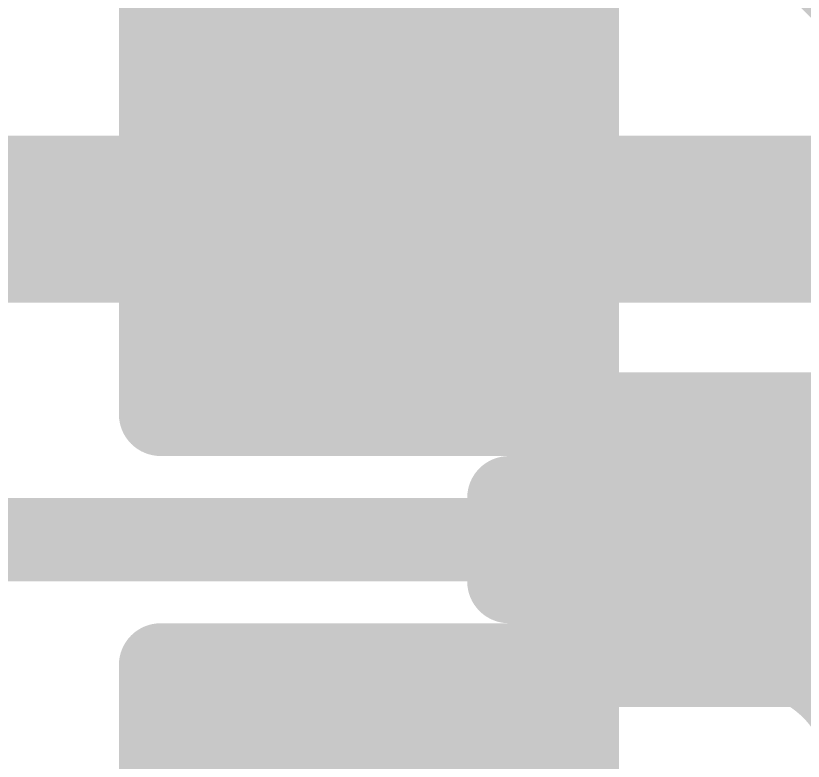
# Model space of a CAD drawing. Header units: inches. Extents: x -0.1 to 94.8, y -0.8 to 67.1.
# Drawn here: x 51.39 to 52.803, y 54.152 to 55.49 of the extents above; entities that cross this region are included whole.
import ezdxf

# ---------------------------------------------------------------- set-up
doc = ezdxf.new("R2010")
doc.units = ezdxf.units.IN
for name, color, linetype in [('Assembly Notes', 56, 'Continuous'), ('Board Layer Stack Bottom Overlay', 54, 'Continuous'), ('Board Layer Stack Bottom Solder', 6, 'Continuous'), ('Bottom Layer', 5, 'Continuous'), ('Bottom Paste', 16, 'Continuous'), ('Layer 2', 16, 'Continuous')]:
    doc.layers.add(name, color=color, linetype=linetype)
doc.styles.add('GOST type B', font='', dxfattribs={"height": 0.2})
doc.styles.get('GOST type B').set_extended_font_data('GOST type B')

# ---------------------------------------------------------------- blocks, each defined once
blk = doc.blocks.new('0402R_B_70')
at = {"layer": 'Board Layer Stack Bottom Solder'}
blk.add_hatch(color=6, dxfattribs=at).paths.add_polyline_path([(-0.1779, 0.4066), (-0.1779, -0.4066), (-1.0161, -0.4066), (-1.0161, 0.4066)])
at = {"layer": 'Bottom Layer'}
blk.add_hatch(color=5, dxfattribs=at).paths.add_polyline_path([(-0.2795, 0.305), (-0.2795, -0.305), (-0.9145, -0.305), (-0.9145, 0.305)])
at = {"layer": 'Bottom Paste'}
blk.add_hatch(color=16, dxfattribs=at).paths.add_polyline_path([(-0.2795, 0.305), (-0.2795, -0.305), (-0.9145, -0.305), (-0.9145, 0.305)])
at = {"layer": 'Assembly Notes'}
for points in [[(-1, -0.4, 0.15, 0.15, 0), (-1, 0.4, 0.15, 0.15, 0)], [(-1, -0.4, 0.15, 0.15, 0), (1, -0.4, 0.15, 0.15, 0)]]:
    blk.add_lwpolyline(points, format="xyseb", dxfattribs=at)
blk.add_lwpolyline([(-1.0375, -0.4, 0.075, 0.075, 1), (-0.9625, -0.4, 0.075, 0.075, 1)], format="xyseb", close=True, dxfattribs=at)
blk.add_lwpolyline([(-1.0375, -0.4, 0.075, 0.075, 1), (-0.9625, -0.4, 0.075, 0.075, 1)], format="xyseb", close=True, dxfattribs=at)
at = {"layer": 'Board Layer Stack Bottom Overlay'}
blk.add_lwpolyline([(-0.375, -0.55, 0.15, 0.15, 0), (0.375, -0.55, 0.15, 0.15, 0)], format="xyseb", dxfattribs=at)
blk.add_lwpolyline([(-0.4125, -0.55, 0.075, 0.075, 1), (-0.3375, -0.55, 0.075, 0.075, 1)], format="xyseb", close=True, dxfattribs=at)
at = {"layer": 'Assembly Notes', "style": 'GOST type B', "text_generation_flag": 2}
blk.add_text('R33', height=1, rotation=180, dxfattribs=at).set_placement((-1.075, -0.8))
blk = doc.blocks.new('0402R_B_72')
at = {"layer": 'Board Layer Stack Bottom Solder'}
blk.add_hatch(color=6, dxfattribs=at).paths.add_polyline_path([(-0.1779, 0.4066), (-0.1779, -0.4066), (-1.0161, -0.4066), (-1.0161, 0.4066)])
at = {"layer": 'Bottom Layer'}
blk.add_hatch(color=5, dxfattribs=at).paths.add_polyline_path([(-0.2795, 0.305), (-0.2795, -0.305), (-0.9145, -0.305), (-0.9145, 0.305)])
at = {"layer": 'Bottom Paste'}
blk.add_hatch(color=16, dxfattribs=at).paths.add_polyline_path([(-0.2795, 0.305), (-0.2795, -0.305), (-0.9145, -0.305), (-0.9145, 0.305)])
at = {"layer": 'Assembly Notes'}
for points in [[(-1, -0.4, 0.15, 0.15, 0), (-1, 0.4, 0.15, 0.15, 0)], [(-1, 0.4, 0.15, 0.15, 0), (1, 0.4, 0.15, 0.15, 0)]]:
    blk.add_lwpolyline(points, format="xyseb", dxfattribs=at)
blk.add_lwpolyline([(-1.0375, 0.4, 0.075, 0.075, 1), (-0.9625, 0.4, 0.075, 0.075, 1)], format="xyseb", close=True, dxfattribs=at)
blk.add_lwpolyline([(-1.0375, 0.4, 0.075, 0.075, 1), (-0.9625, 0.4, 0.075, 0.075, 1)], format="xyseb", close=True, dxfattribs=at)
at = {"layer": 'Board Layer Stack Bottom Overlay'}
blk.add_lwpolyline([(-0.375, 0.55, 0.15, 0.15, 0), (0.375, 0.55, 0.15, 0.15, 0)], format="xyseb", dxfattribs=at)
blk.add_lwpolyline([(-0.4125, 0.55, 0.075, 0.075, 1), (-0.3375, 0.55, 0.075, 0.075, 1)], format="xyseb", close=True, dxfattribs=at)

msp = doc.modelspace()

# ---------------------------------------------------------------- hatches: boundary and pattern name
at = {"layer": 'Bottom Layer'}
msp.add_hatch(color=5, dxfattribs=at).paths.add_polyline_path([(51.5885, 55.25), (51.7385, 55.325), (51.7385, 55.025), (51.5885, 55.1)])

# ---------------------------------------------------------------- linework, layer by layer
for points in [[(52.7045, 55.705, 0.15, 0.15, 0), (53.2345, 55.175, 0.15, 0.15, 0)], [(51.0627, 55.175, 0.15, 0.15, 0), (52.053, 55.175, 0.15, 0.15, 0)], [(50.597, 54.55, 0.15, 0.15, 0), (53.247, 54.55, 0.15, 0.15, 0)]]:
    msp.add_lwpolyline(points, format="xyseb", dxfattribs=at)
msp.add_lwpolyline([(52.0155, 55.175, 0.075, 0.075, 1), (52.0905, 55.175, 0.075, 0.075, 1)], format="xyseb", close=True, dxfattribs=at)
at = {"layer": 'Layer 2'}
msp.add_lwpolyline([(48.6485, 55.125, 0.3, 0.3, 0), (54.025, 55.125, 0.3, 0.3, 0)], format="xyseb", dxfattribs=at)

# ---------------------------------------------------------------- block references
for name, p in [('0402R_B_70', (52.65, 55.175)), ('0402R_B_72', (52.65, 53.925))]:
    msp.add_blockref(name, p)

doc.saveas('drawing.dxf')
